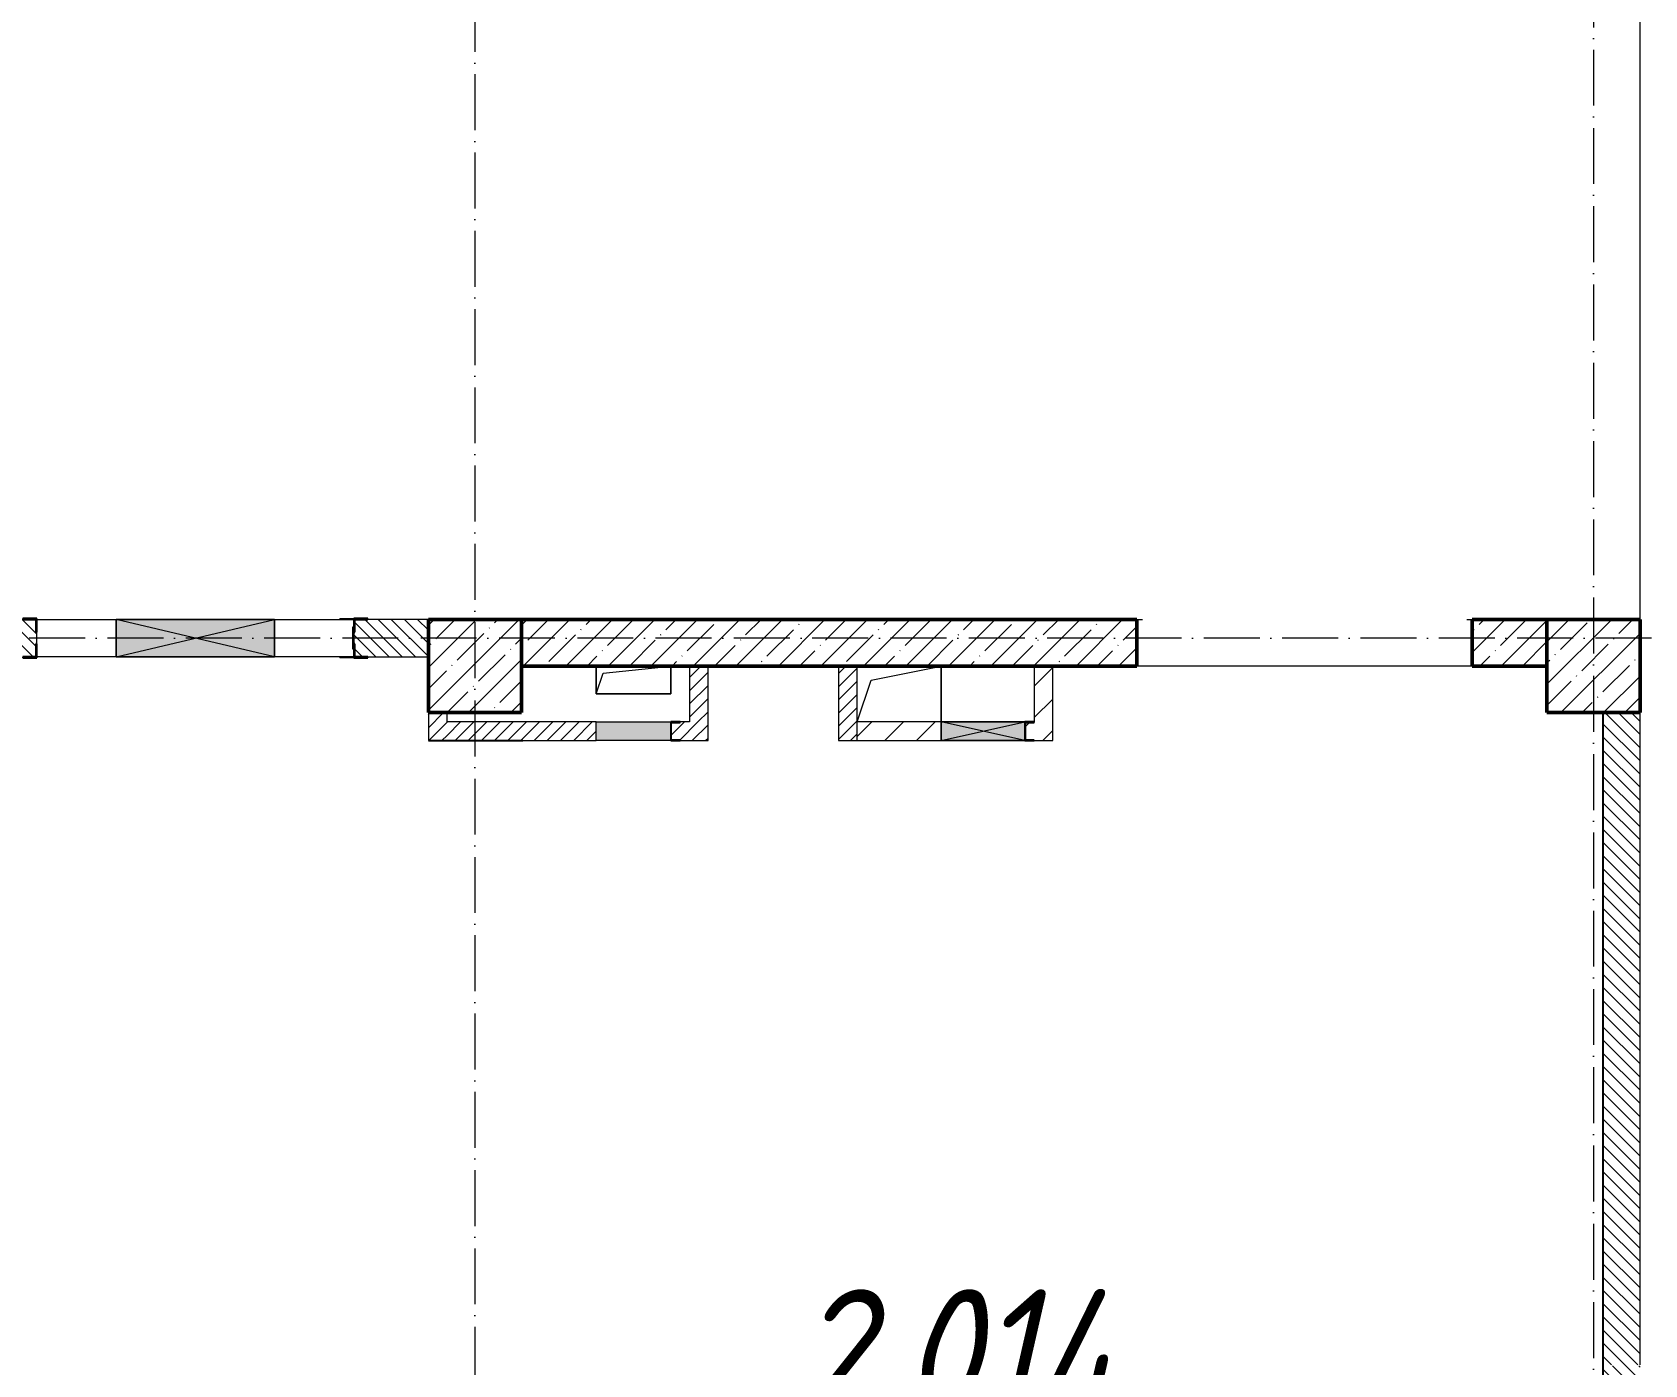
# Model space of a CAD drawing. Header units: millimetres. Extents: x -12989 to 629078, y -109036 to 555275.
# Drawn here: x 79835 to 88485, y 122895 to 130046 of the extents above; entities that cross this region are included whole.
import ezdxf

# ---------------------------------------------------------------- set-up
doc = ezdxf.new("R2010")
doc.units = ezdxf.units.MM
doc.linetypes.add('50_200_ШТРИХ_1Т_ш5_п1_п1_', pattern=[700, 500, -100, 0, -100])
for name, color, linetype, lineweight in [('A-DETL-GENF-OTLN', 7, 'Continuous', 9), ('A-FLOR-____-OTLN', 7, 'Continuous', 9), ('A-GENM-____-MCUT', 7, 'Continuous', 25), ('A-GENM-____-OTLN', 7, 'Continuous', 9), ('A-GENM-____-OTLN-1', 7, 'Continuous', 25), ('A-GLAZ-____-OTLN', 7, 'Continuous', 9), ('A-WALL-____-MCUT', 7, 'Continuous', 13), ('A-WALL-____-MCUT-2', 7, 'Continuous', 50), ('A-WALL-____-OTLN', 7, 'Continuous', 9), ('A-WALL-____-PATT-1', 7, 'Continuous', 9), ('A-WALL-FNSH-MCUT-1', 7, 'Continuous', 9), ('I-WALL-____-OTLN', 7, 'Continuous', 9), ('S-COLS-____-MCUT', 7, 'Continuous', 50), ('S-COLS-____-OTLN', 7, 'Continuous', 9), ('S-GRID-____-OTLN-1', 7, '50_200_ШТРИХ_1Т_ш5_п1_п1_', 9), ('Марки помещений', 7, 'Continuous', 9)]:
    doc.layers.add(name, color=color, linetype=linetype, lineweight=lineweight)
doc.styles.add('ISOCPEUR_I_2', font='isocpeui.ttf', dxfattribs={"width": 0.85, "height": 2.3})
pattern_1 = [(135, (43259.71, 63713.66), (-35.35534, -35.35534), [])]
pattern_2 = [(45, (43259.71, 63713.66), (-35.35534, 35.35534), [])]
pattern_3 = [(45, (43259.71, 63713.66), (-84.85281, 84.85281), [])]

# ---------------------------------------------------------------- blocks, each defined once
blk = doc.blocks.new('BSC_Колонна _Прямоугольная - 500х500-V16-АР1_План отверстий 2 этажа в осях 1-64_Ю-ЯЯ')
at = {"layer": 'S-COLS-____-OTLN'}
h = blk.add_hatch(dxfattribs=at)
h.set_pattern_fill('FP_25', color=256, style=0, pattern_type=2)
h.set_pattern_definition([(45, (-44950, -62931.04), (-114.04925, 114.04925), []), (45, (-44835.95, -62931.04), (-114.04925, 114.04925), [201.613, -40.323, 3.353, -36.97])])
h.paths.add_polyline_path([(-250, -250), (250, -250), (250, 250), (-250, 250)], flags=0)
at = {"layer": 'S-COLS-____-MCUT'}
for p, q in [((250, 250), (-250, 250)), ((-250, 250), (-250, -250)), ((250, -250), (250, 250)), ((-250, -250), (250, -250))]:
    blk.add_line(p, q, dxfattribs=at)
blk = doc.blocks.new('BSC_Колонна _Прямоугольная - 500х500-V44-АР1_План отверстий 2 этажа в осях 1-64_Ю-ЯЯ')
at = {"layer": 'S-COLS-____-OTLN'}
h = blk.add_hatch(dxfattribs=at)
h.set_pattern_fill('FP_54', color=256, style=0, pattern_type=2)
h.set_pattern_definition([(45, (-38950, -62931.04), (-114.04925, 114.04925), []), (45, (-38835.95, -62931.04), (-114.04925, 114.04925), [201.613, -40.323, 3.353, -36.97])])
h.paths.add_polyline_path([(-250, -250), (250, -250), (250, 250), (-250, 250)], flags=0)
at = {"layer": 'S-COLS-____-MCUT'}
for p, q in [((250, 250), (-250, 250)), ((-250, 250), (-250, -250)), ((250, -250), (250, 250)), ((-250, -250), (250, -250))]:
    blk.add_line(p, q, dxfattribs=at)
blk = doc.blocks.new('Фахверк_СКБ_Уголок - 200_3960-28268576-АР1_План отверстий 2 этажа в осях 1-64_Ю-ЯЯ')
at = {"layer": 'A-GENM-____-MCUT'}
for p, q in [((200, 156), (125, 156)), ((125, 156), (125, 81)), ((131, 81), (131, 150)), ((131, 150), (200, 150)), ((200, 150), (200, 156)), ((125, 81), (131, 81)), ((131, 19), (125, 19)), ((125, 19), (125, -56)), ((131, -50), (131, 19)), ((125, -56), (200, -56)), ((200, -50), (131, -50)), ((200, -56), (200, -50))]:
    blk.add_line(p, q, dxfattribs=at)
blk = doc.blocks.new('154_Стойка_СКБ_Уголок - СМ-2480_200-28346303-АР1_План отверстий 2 этажа в осях 1-64_Ю-ЯЯ')
at = {"layer": 'A-GENM-____-MCUT'}
for p, q in [((125, 156), (125, 81)), ((200, 156), (125, 156)), ((131, 81), (131, 150)), ((131, 150), (200, 150)), ((200, 150), (200, 156)), ((125, 81), (131, 81)), ((131, 19), (125, 19)), ((125, 19), (125, -56)), ((131, -50), (131, 19)), ((125, -56), (200, -56)), ((200, -50), (131, -50)), ((200, -56), (200, -50))]:
    blk.add_line(p, q, dxfattribs=at)
blk = doc.blocks.new('Стойка_Влож_Полоса боковая - Полоса-V150-АР1_План отверстий 2 этажа в осях 1-64_Ю-ЯЯ')
at = {"layer": 'A-GENM-____-OTLN'}
for p, q in [((-5, 60), (0, 60)), ((-5, -60), (-5, 60)), ((0, 31), (0, -31)), ((0, -60), (-5, -60))]:
    blk.add_line(p, q, dxfattribs=at)
blk = doc.blocks.new('Стойка_Влож_Уголок_Опорный - Уголок-28213941-АР1_План отверстий 2 этажа в осях 1-64_Ю-ЯЯ')
at = {"layer": 'A-GENM-____-OTLN'}
for p, q in [((-212, -6), (-212, 0)), ((0, 0), (0, -6)), ((-212, -75), (-212, -6)), ((-212, -6), (-206, -6)), ((-212, -75), (-206, -75)), ((-6, -6), (0, -6)), ((-6, -75), (0, -75)), ((0, -6), (0, -75))]:
    blk.add_line(p, q, dxfattribs=at)
blk = doc.blocks.new('AR_Отверстие Ниша - Лючок-32405627-АР1_План отверстий 2 этажа в осях 1-64_Ю-ЯЯ')
at = {"layer": 'A-GLAZ-____-OTLN'}
blk.add_hatch(color=256, dxfattribs=at).paths.add_polyline_path([(200, 50), (-200, 50), (-200, -50), (200, -50), (200, 47)], flags=0)
for p, q in [((-200, 50), (200, 50)), ((200, 50), (200, -50)), ((200, -50), (-200, -50))]:
    blk.add_line(p, q, dxfattribs=at)
blk = doc.blocks.new('154_Фахверк_СКБ_Швеллер - Тип_100_3960-28331862-АР1_План отверстий 2 этажа в осях 1-64_Ю-ЯЯ')
at = {"layer": 'A-GENM-____-MCUT'}
for p, q in [((175, 50), (125, 50)), ((125, 50), (125, -50)), ((128, 47), (175, 47)), ((128, -47), (128, 47)), ((175, 47), (175, 50)), ((125, -50), (175, -50)), ((175, -47), (128, -47)), ((175, -50), (175, -47))]:
    blk.add_line(p, q, dxfattribs=at)
blk = doc.blocks.new('AR_Отверстие прямоугольное _в плите_ - AR_Отверстие прямоугольное _в плите_-30459225-АР1_План отверстий 2 этажа в осях 1-64_Ю-ЯЯ')
at = {"layer": 'A-GENM-____-OTLN'}
for p, q in [((-200, 75), (-200, -75)), ((-200, -75), (-162.5, 37.5)), ((-162.5, 37.5), (200, 75)), ((200, -75), (200, 75)), ((-200, -75), (200, -75))]:
    blk.add_line(p, q, dxfattribs=at)
blk = doc.blocks.new('AR_Отверстие прямоугольное _в плите_ - AR_Отверстие прямоугольное _в плите_-30552670-АР1_План отверстий 2 этажа в осях 1-64_Ю-ЯЯ')
at = {"layer": 'A-GENM-____-OTLN'}
for p, q in [((-150, 75), (225, 150)), ((225, -150), (225, 150)), ((-225, -150), (-150, 75))]:
    blk.add_line(p, q, dxfattribs=at)
blk = doc.blocks.new('AR_Отверстие прямоугольное _в стене_ - AR_Отверстие прямоугольное _в стене__ОВ-36798040-АР1_План отверстий 2 этажа в осях 1-64_Ю-ЯЯ')
at = {"layer": 'A-GLAZ-____-OTLN'}
blk.add_hatch(color=256, dxfattribs=at).paths.add_polyline_path([(425, -100), (425, 100), (-425, 100), (-425, -100)], flags=0)
at = {"layer": 'A-DETL-GENF-OTLN'}
for p, q in [((-425, -100), (-425, 100)), ((-425, 100), (425, 100)), ((425, 100), (-425, -100)), ((-425, 100), (425, -100)), ((425, 100), (-425, 100)), ((-425, 100), (-425, -100)), ((425, 100), (425, -100)), ((425, -100), (425, 100)), ((425, -100), (-425, -100)), ((-425, -100), (425, -100))]:
    blk.add_line(p, q, dxfattribs=at)
blk = doc.blocks.new('AR_Отверстие прямоугольное _в стене_ - AR_Отверстие прямоугольное _в стене__ОВ-36815583-АР1_План отверстий 2 этажа в осях 1-64_Ю-ЯЯ')
at = {"layer": 'A-GLAZ-____-OTLN'}
blk.add_hatch(color=256, dxfattribs=at).paths.add_polyline_path([(-225, 50), (-225, -50), (225, -50), (225, 50)], flags=0)
at = {"layer": 'A-DETL-GENF-OTLN'}
for p, q in [((-225, 50), (225, 50)), ((225, 50), (-225, -50)), ((-225, 50), (225, -50)), ((225, 50), (-225, 50)), ((225, 50), (225, -50)), ((225, -50), (225, 50)), ((225, -50), (-225, -50)), ((-225, -50), (225, -50))]:
    blk.add_line(p, q, dxfattribs=at)
blk = doc.blocks.new('154_Фахверк_СКБ_Швеллер - Тип_100_3960_зеркало-36793856-АР1_План отверстий 2 этажа в осях 1-64_Ю-ЯЯ')
at = {"layer": 'A-GENM-____-MCUT'}
for p, q in [((175, 50), (125, 50)), ((125, 50), (125, -50)), ((128, 47), (175, 47)), ((128, -47), (128, 47)), ((175, 47), (175, 50)), ((125, -50), (175, -50)), ((175, -47), (128, -47)), ((175, -50), (175, -47))]:
    blk.add_line(p, q, dxfattribs=at)
blk = doc.blocks.new('2этаж')
at = {"layer": 'S-GRID-____-OTLN-1', "color": 251, "ltscale": 0.6, "true_color": 0x636466}
for p, q in [((23358.3, 549908.8), (23358.3, 511907.5)), ((29358.3, 549620.5), (29358.3, 511907.5)), ((88482.7, 522097), (-20260.4, 522097))]:
    blk.add_line(p, q, dxfattribs=at)

msp = doc.modelspace()

# ---------------------------------------------------------------- hatches: boundary and pattern name
at = {"layer": 'A-WALL-____-PATT-1'}
h = msp.add_hatch(dxfattribs=at)
h.set_pattern_fill('FP_6', color=256, style=0, pattern_type=2)
h.set_pattern_definition(pattern_1)
h.paths.add_polyline_path([(81959.7115, 126694.7006), (81959.7115, 126894.7006), (81565.7115, 126894.7006), (81565.7115, 126825.7006), (81559.7115, 126825.7006), (81559.7115, 126763.7006), (81565.7115, 126763.7006), (81565.7115, 126694.7006), (81634.7115, 126694.7006)], flags=0)
h.paths.add_polyline_path([(79784.7115, 126694.7006), (79853.7115, 126694.7006), (79853.7115, 126763.7006), (79859.7115, 126763.7006), (79859.7115, 126825.7006), (79853.7115, 126825.7006), (79853.7115, 126894.7006), (79459.7115, 126894.7006), (79459.7115, 126694.7006)], flags=0)
h = msp.add_hatch(dxfattribs=at)
h.set_pattern_fill('FP_13', color=256, style=0, pattern_type=2)
h.set_pattern_definition([(45, (43259.71, 63713.66), (-114.04925, 114.04925), []), (45, (43373.76, 63713.66), (-114.04925, 114.04925), [201.612, -40.322, 3.353, -36.97])])
h.paths.add_polyline_path([(87959.7115, 126644.7006), (87959.7115, 126894.7006), (87559.7115, 126894.7006), (87559.7115, 126644.7006)], flags=0)
h.paths.add_polyline_path([(85759.7115, 126644.7006), (85759.7115, 126894.7006), (82459.7115, 126894.7006), (82459.7115, 126644.7006), (85664.5464, 126644.7006)], flags=0)
h = msp.add_hatch(dxfattribs=at)
h.set_pattern_fill('FP_5', color=256, style=0, pattern_type=2)
h.set_pattern_definition(pattern_2)
h.paths.add_polyline_path([(83459.7115, 126344.7006), (83459.7115, 126644.7006), (83359.7115, 126644.7006), (83359.7115, 126344.7006)], flags=0)
h = msp.add_hatch(dxfattribs=at)
h.set_pattern_fill('FP_5', color=256, style=0, pattern_type=2)
h.set_pattern_definition(pattern_2)
h.paths.add_polyline_path([(84259.7115, 126244.7006), (84259.7115, 126644.7006), (84159.7115, 126644.7006), (84159.7115, 126244.7006)], flags=0)
h = msp.add_hatch(dxfattribs=at)
h.set_pattern_fill('FP_4', color=256, style=0, pattern_type=2)
h.set_pattern_definition(pattern_3)
h.paths.add_polyline_path([(85209.7115, 126344.7006), (85309.7115, 126344.7006), (85309.7115, 126644.7006), (85209.7115, 126644.7006)], flags=0)
h = msp.add_hatch(dxfattribs=at)
h.set_pattern_fill('FP_5', color=256, style=0, pattern_type=2)
h.set_pattern_definition(pattern_2)
h.paths.add_polyline_path([(82059.7115, 126244.7006), (82059.7115, 126394.7006), (81959.7115, 126394.7006), (81959.7115, 126244.7006)], flags=0)
h = msp.add_hatch(dxfattribs=at)
h.set_pattern_fill('FP_6', color=256, style=0, pattern_type=2)
h.set_pattern_definition(pattern_1)
h.paths.add_polyline_path([(88259.7115, 119394.7006), (88459.7115, 119394.7006), (88459.7115, 122888.7006), (88390.7115, 122888.7006), (88390.7115, 122894.7006), (88459.7115, 122894.7006), (88459.7115, 126394.7006), (88259.7115, 126394.7006), (88259.7115, 122894.7006), (88328.7115, 122894.7006), (88328.7115, 122888.7006), (88259.7115, 122888.7006), (88259.7115, 120938.2505)], flags=0)
h = msp.add_hatch(dxfattribs=at)
h.set_pattern_fill('FP_5', color=256, style=0, pattern_type=2)
h.set_pattern_definition(pattern_2)
h.paths.add_polyline_path([(83459.7115, 126244.7006), (83459.7115, 126344.7006), (83309.7115, 126344.7006), (83309.7115, 126341.7006), (83262.7115, 126341.7006), (83262.7115, 126247.7006), (83309.7115, 126247.7006), (83309.7115, 126244.7006)], flags=0)
h.paths.add_polyline_path([(82129.545, 126244.7006), (82859.7115, 126244.7006), (82859.7115, 126344.7006), (82059.7115, 126344.7006), (82059.7115, 126244.7006)], flags=0)
h = msp.add_hatch(dxfattribs=at)
h.set_pattern_fill('FP_4', color=256, style=0, pattern_type=2)
h.set_pattern_definition(pattern_3)
h.paths.add_polyline_path([(84259.7115, 126244.7006), (84709.7115, 126244.7006), (84709.7115, 126344.7006), (84259.7115, 126344.7006)], flags=0)
h.paths.add_polyline_path([(85309.7115, 126244.7006), (85309.7115, 126344.7006), (85209.7115, 126344.7006), (85209.7115, 126341.7006), (85162.7115, 126341.7006), (85162.7115, 126247.7006), (85209.7115, 126247.7006), (85209.7115, 126244.7006)], flags=0)

# ---------------------------------------------------------------- linework, layer by layer
for points in [[(88259.7115, 126394.7006), (88259.7115, 119394.7006)], [(81959.7115, 126244.7006), (82466.2963, 126244.7006)]]:
    msp.add_lwpolyline(points)
at = {"layer": 'A-FLOR-____-OTLN'}
for p, q in [((88459.7115, 126894.7006), (88459.7115, 131244.7006)), ((82859.7115, 126494.7006), (82859.7115, 126644.7006)), ((83259.7115, 126644.7006), (83259.7115, 126494.7006)), ((84709.7115, 126644.7006), (84709.7115, 126344.7006)), ((83259.7115, 126494.7006), (82859.7115, 126494.7006))]:
    msp.add_line(p, q, dxfattribs=at)
at = {"layer": 'A-WALL-____-MCUT'}
for p, q in [((79859.7115, 126763.7006), (79859.7115, 126825.7006)), ((81959.7115, 126894.7006), (81634.7115, 126894.7006)), ((81634.7115, 126694.7006), (81959.7115, 126694.7006)), ((88259.7115, 126394.7006), (88259.7115, 122894.7006)), ((88459.7115, 122894.7006), (88459.7115, 126394.7006))]:
    msp.add_line(p, q, dxfattribs=at)
at = {"layer": 'A-WALL-____-MCUT-2'}
for p, q in [((85759.7115, 126894.7006), (82459.7115, 126894.7006)), ((85759.7115, 126644.7006), (85759.7115, 126894.7006)), ((87959.7115, 126894.7006), (87559.7115, 126894.7006)), ((87559.7115, 126894.7006), (87559.7115, 126644.7006)), ((82459.7115, 126644.7006), (85759.7115, 126644.7006)), ((87559.7115, 126644.7006), (87959.7115, 126644.7006))]:
    msp.add_line(p, q, dxfattribs=at)
at = {"layer": 'A-WALL-____-OTLN'}
for p, q in [((85759.7115, 126894.7006), (85789.7115, 126894.7006)), ((87529.7115, 126894.7006), (87559.7115, 126894.7006)), ((87559.7115, 126644.7006), (85759.7115, 126644.7006))]:
    msp.add_line(p, q, dxfattribs=at)
at = {"layer": 'A-WALL-FNSH-MCUT-1'}
for p, q in [((83359.7115, 126644.7006), (83359.7115, 126344.7006)), ((83459.7115, 126244.7006), (83459.7115, 126644.7006)), ((84159.7115, 126644.7006), (84159.7115, 126244.7006)), ((84259.7115, 126244.7006), (84259.7115, 126644.7006)), ((85209.7115, 126644.7006), (85209.7115, 126344.7006)), ((85309.7115, 126244.7006), (85309.7115, 126644.7006)), ((81959.7115, 126394.7006), (81959.7115, 126244.7006)), ((82059.7115, 126344.7006), (82059.7115, 126394.7006)), ((82859.7115, 126344.7006), (82059.7115, 126344.7006)), ((83359.7115, 126344.7006), (83309.7115, 126344.7006)), ((84709.7115, 126344.7006), (84259.7115, 126344.7006)), ((81959.7115, 126244.7006), (82859.7115, 126244.7006)), ((83309.7115, 126244.7006), (83459.7115, 126244.7006)), ((84159.7115, 126244.7006), (84709.7115, 126244.7006)), ((85209.7115, 126244.7006), (85309.7115, 126244.7006))]:
    msp.add_line(p, q, dxfattribs=at)
at = {"layer": 'I-WALL-____-OTLN'}
for p, q in [((79859.7115, 126894.7006), (80284.7115, 126894.7006)), ((81134.7115, 126894.7006), (81559.7115, 126894.7006)), ((80284.7115, 126694.7006), (79859.7115, 126694.7006)), ((81559.7115, 126694.7006), (81134.7115, 126694.7006))]:
    msp.add_line(p, q, dxfattribs=at)

# ---------------------------------------------------------------- block references
msp.add_blockref('2этаж', (58851.3748, -395302.2823))
at = {"layer": 'A-GENM-____-OTLN', "rotation": 269.9999999999995}
msp.add_blockref('Стойка_Влож_Уголок_Опорный - Уголок-28213941-АР1_План отверстий 2 этажа в осях 1-64_Ю-ЯЯ', (81559.7115, 126688.7006), dxfattribs=at)
at = {"layer": 'A-GENM-____-OTLN'}
for name, p in [('Стойка_Влож_Полоса боковая - Полоса-V150-АР1_План отверстий 2 этажа в осях 1-64_Ю-ЯЯ', (81559.7115, 126794.7006)), ('AR_Отверстие прямоугольное _в плите_ - AR_Отверстие прямоугольное _в плите_-30459225-АР1_План отверстий 2 этажа в осях 1-64_Ю-ЯЯ', (83059.7115, 126569.7006)), ('AR_Отверстие прямоугольное _в плите_ - AR_Отверстие прямоугольное _в плите_-30552670-АР1_План отверстий 2 этажа в осях 1-64_Ю-ЯЯ', (84484.7115, 126494.7006))]:
    msp.add_blockref(name, p, dxfattribs=at)
at = {"layer": 'A-GENM-____-OTLN-1', "rotation": 180}
msp.add_blockref('Фахверк_СКБ_Уголок - 200_3960-28268576-АР1_План отверстий 2 этажа в осях 1-64_Ю-ЯЯ', (79984.7115, 126844.7006), dxfattribs=at)
at = {"layer": 'A-GENM-____-OTLN-1'}
for name, p in [('154_Стойка_СКБ_Уголок - СМ-2480_200-28346303-АР1_План отверстий 2 этажа в осях 1-64_Ю-ЯЯ', (81434.7115, 126744.7006)), ('154_Фахверк_СКБ_Швеллер - Тип_100_3960-28331862-АР1_План отверстий 2 этажа в осях 1-64_Ю-ЯЯ', (83134.7115, 126294.7006)), ('154_Фахверк_СКБ_Швеллер - Тип_100_3960_зеркало-36793856-АР1_План отверстий 2 этажа в осях 1-64_Ю-ЯЯ', (85034.7115, 126294.7006))]:
    msp.add_blockref(name, p, dxfattribs=at)
at = {"layer": 'A-GLAZ-____-OTLN', "rotation": 180}
for name, p in [('AR_Отверстие прямоугольное _в стене_ - AR_Отверстие прямоугольное _в стене__ОВ-36798040-АР1_План отверстий 2 этажа в осях 1-64_Ю-ЯЯ', (80709.7115, 126794.7006)), ('AR_Отверстие Ниша - Лючок-32405627-АР1_План отверстий 2 этажа в осях 1-64_Ю-ЯЯ', (83059.7115, 126294.7006)), ('AR_Отверстие прямоугольное _в стене_ - AR_Отверстие прямоугольное _в стене__ОВ-36815583-АР1_План отверстий 2 этажа в осях 1-64_Ю-ЯЯ', (84934.7115, 126294.7006))]:
    msp.add_blockref(name, p, dxfattribs=at)
at = {"layer": 'S-COLS-____-OTLN'}
for name, p in [('BSC_Колонна _Прямоугольная - 500х500-V44-АР1_План отверстий 2 этажа в осях 1-64_Ю-ЯЯ', (82209.7115, 126644.7006)), ('BSC_Колонна _Прямоугольная - 500х500-V16-АР1_План отверстий 2 этажа в осях 1-64_Ю-ЯЯ', (88209.7115, 126644.7006))]:
    msp.add_blockref(name, p, dxfattribs=at)

# ---------------------------------------------------------------- texts
at = {"layer": 'Марки помещений', "insert": (83916.399, 123299.7871), "char_height": 700, "width": 769.62, "attachment_point": 1, "style": 'ISOCPEUR_I_2'}
msp.add_mtext('2.014', dxfattribs=at)

doc.saveas('drawing.dxf')
